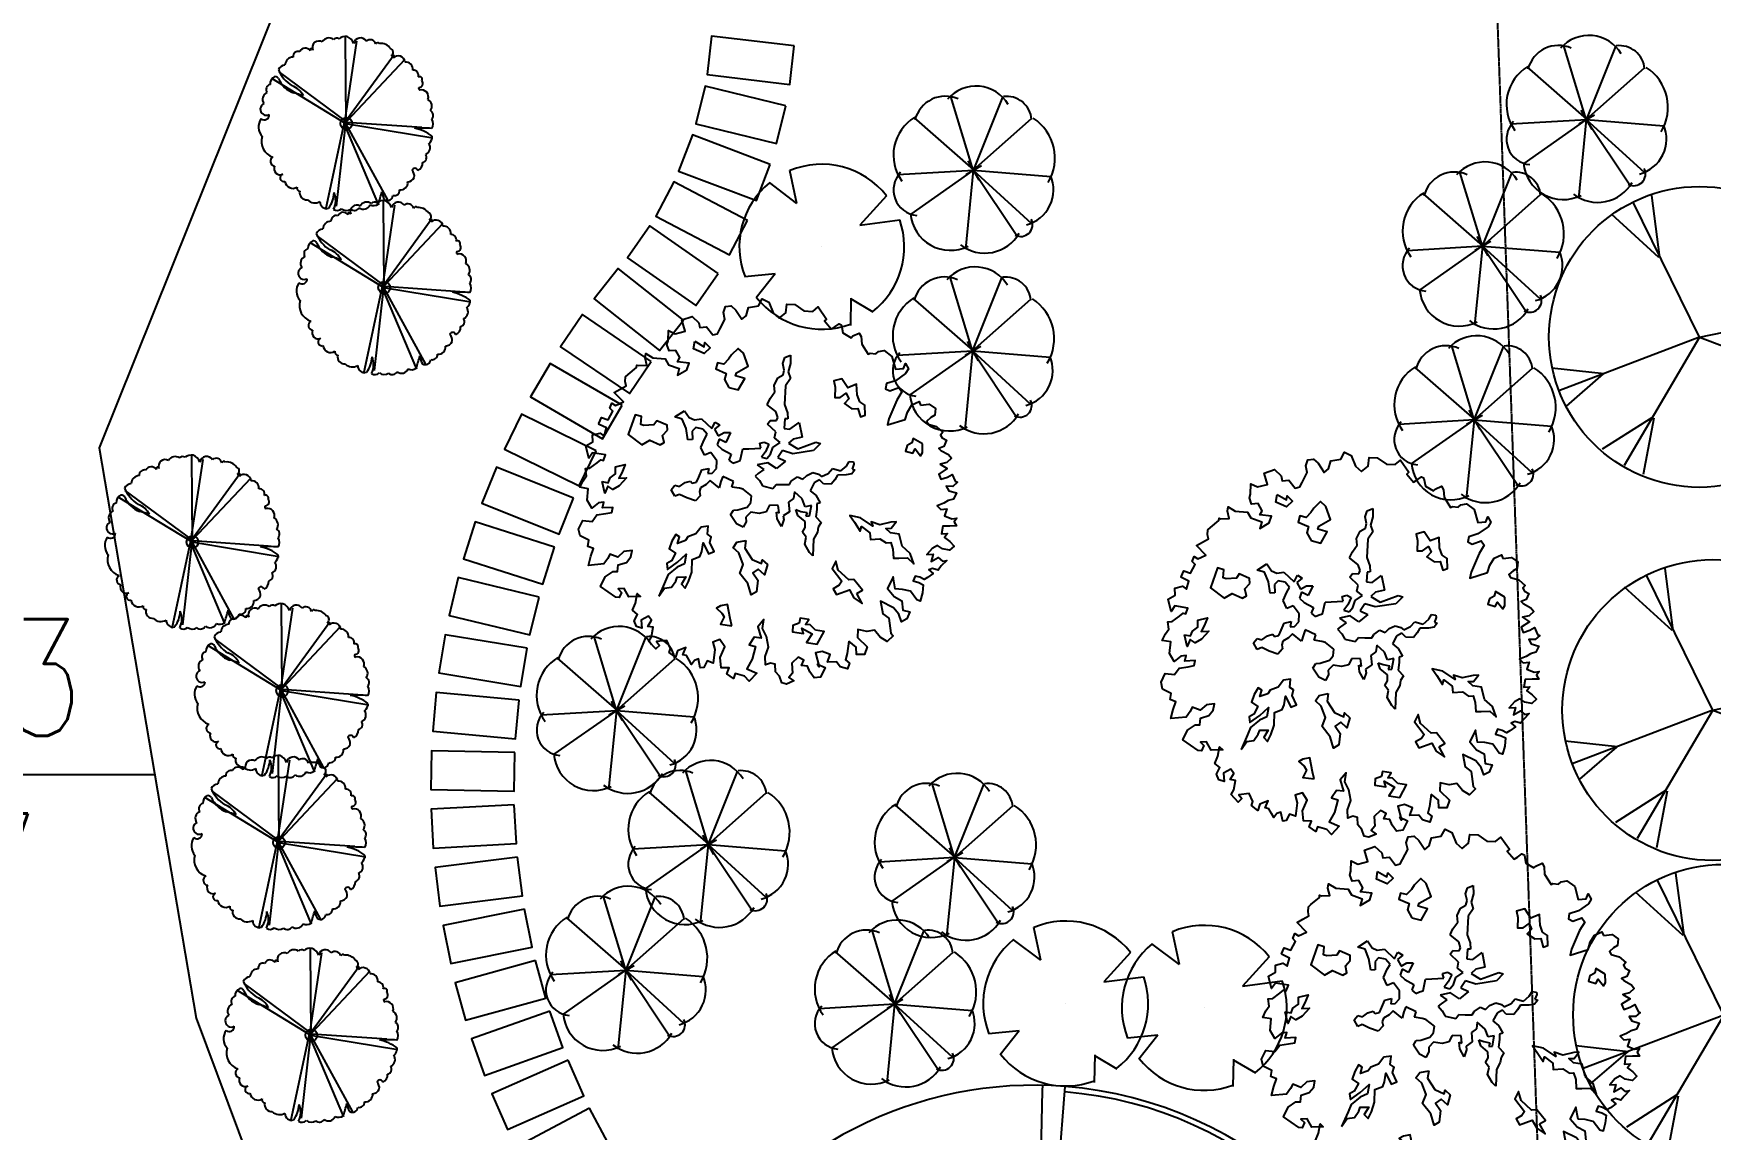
# Model space of a CAD drawing. Header units: millimetres. Extents: x 468001845 to 468595845, y 3387484553 to 3388325553.
# Drawn here: x 468422154 to 468452381, y 3387914736 to 3387934492 of the extents above; entities that cross this region are included whole.
import ezdxf
from ezdxf.enums import TextEntityAlignment as Align

# ---------------------------------------------------------------- set-up
doc = ezdxf.new("R2010")
doc.units = ezdxf.units.MM
doc.linetypes.add('ACAD_ISO04W100', pattern=[30.5, 24, -3, 0.5, -3])
for name, color, linetype in [('F-树13', 114, 'Continuous'), ('F-水体', 150, 'Continuous'), ('LUHUA', 3, 'Continuous'), ('PUB_DIM', 3, 'Continuous'), ('TREE', 114, 'Continuous'), ('园路', 33, 'Continuous'), ('树', 104, 'Continuous'), ('红线', 1, 'Continuous'), ('绿化', 3, 'Continuous'), ('花灌木', 223, 'Continuous')]:
    doc.layers.add(name, color=color, linetype=linetype)
doc.styles.add('_DIMFONT', font='TXT.shx')

# ---------------------------------------------------------------- blocks, each defined once
blk = doc.blocks.new('A$C73886351')
at = {"layer": 'F-树13'}
for p, q in [((3508, 7441), (2585, 8591)), ((4508, 4511), (3052, 8793)), ((3510, 7412), (3741, 8982)), ((2161, 6001), (1249, 7555)), ((4508, 4511), (737, 6917)), ((6945, 5646), (8296, 7028)), ((2126, 5970), (441, 6351)), ((4508, 4511), (8634, 6359)), ((6947, 5617), (8818, 5795)), ((4508, 4511), (2779, 398)), ((4508, 4511), (5271, 97)), ((3672, 2586), (1118, 1558)), ((2090, 1937), (1470, 1235)), ((3294, 1583), (3196, 223)), ((4986, 1662), (5852, 250))]:
    blk.add_line(p, q, dxfattribs=at)
blk.add_circle((4516, 4516), 4519, dxfattribs=at)
blk = doc.blocks.new('FY1')
at = {"layer": '园路'}
blk.add_lwpolyline([(-350, 750), (-350, -750), (350, -750), (350, 750)], close=True, dxfattribs=at)
blk = doc.blocks.new('A$C7ECF7732')
at = {"layer": '树'}
for p, q in [((1209, 3948), (1219, 4036)), ((1269, 3880), (1209, 3948)), ((1219, 4036), (1327, 3978)), ((1365, 3850), (1269, 3880)), ((1327, 3978), (1415, 3890)), ((1415, 3890), (1513, 3870)), ((2974, 4016), (3012, 4066)), ((3012, 3948), (2974, 4016)), ((3012, 4066), (3042, 4056)), ((3032, 3842), (3012, 3948)), ((3042, 4056), (3090, 3998)), ((3120, 3880), (3062, 3772)), ((3090, 3998), (3120, 4026)), ((3120, 4026), (3150, 3958)), ((3150, 3958), (3120, 3880)), ((1415, 3802), (1365, 3850)), ((1415, 3714), (1415, 3802)), ((1483, 3616), (1415, 3714)), ((1513, 3870), (1571, 3754)), ((1571, 3754), (1795, 3608)), ((2126, 3666), (2331, 3598)), ((2145, 3500), (2126, 3666)), ((2448, 3460), (2496, 3734)), ((2584, 3646), (2476, 3364)), ((2496, 3734), (2544, 3782)), ((2544, 3782), (2584, 3646)), ((2944, 3754), (3032, 3842)), ((2974, 3666), (2944, 3754)), ((2964, 3558), (2974, 3666)), ((3062, 3772), (3100, 3704)), ((3100, 3704), (3130, 3626)), ((1571, 3578), (1483, 3616)), ((1619, 3470), (1571, 3578)), ((1677, 3392), (1619, 3470)), ((1825, 3452), (1677, 3392)), ((1795, 3608), (1921, 3588)), ((1911, 3432), (1825, 3452)), ((1893, 3314), (1941, 3392)), ((1941, 3392), (1911, 3432)), ((1921, 3588), (1999, 3548)), ((1999, 3548), (1980, 3510)), ((1980, 3510), (2097, 3432)), ((2097, 3432), (2145, 3500)), ((2331, 3598), (2292, 3470)), ((2292, 3470), (2311, 3382)), ((2311, 3382), (2448, 3460)), ((2846, 3382), (2856, 3480)), ((2856, 3480), (2916, 3538)), ((2916, 3538), (2964, 3558)), ((3072, 3530), (2994, 3510)), ((2994, 3510), (2994, 3422)), ((2994, 3422), (3062, 3314)), ((3130, 3626), (3072, 3530)), ((1921, 3256), (1893, 3314)), ((2077, 3304), (1921, 3256)), ((2145, 3246), (2077, 3304)), ((2243, 3286), (2145, 3246)), ((2253, 3158), (2243, 3286)), ((2321, 3080), (2253, 3158)), ((2476, 3364), (2360, 3256)), ((2360, 3256), (2418, 3148)), ((2418, 3148), (2516, 3218)), ((2516, 3218), (2544, 3052)), ((2798, 3256), (2866, 3304)), ((2808, 3148), (2798, 3256)), ((2866, 3304), (2846, 3382)), ((3110, 3158), (2964, 3110)), ((3062, 3314), (3160, 3354)), ((3228, 3140), (3110, 3158)), ((3160, 3354), (3286, 3354)), ((3256, 3226), (3228, 3140)), ((3374, 3130), (3256, 3226)), ((3286, 3354), (3276, 3304)), ((3276, 3304), (3344, 3266)), ((3344, 3266), (3432, 3198)), ((3432, 3198), (3540, 3226)), ((3540, 3226), (3578, 3158)), ((3578, 3158), (3636, 3110)), ((2097, 2846), (2175, 3002)), ((2107, 3022), (2126, 3090)), ((2175, 3002), (2107, 3022)), ((2126, 3090), (2185, 3130)), ((2185, 3130), (2253, 3032)), ((2253, 3032), (2292, 2944)), ((2292, 2944), (2350, 3002)), ((2350, 3002), (2321, 3080)), ((2408, 2984), (2360, 2836)), ((2544, 3052), (2408, 2984)), ((2740, 2934), (2788, 3012)), ((2768, 2866), (2740, 2934)), ((2788, 3012), (2838, 3100)), ((2838, 3100), (2808, 3148)), ((2964, 3110), (3042, 3052)), ((3042, 3052), (3052, 2964)), ((3052, 2964), (3178, 2906)), ((3198, 3002), (3256, 3052)), ((3286, 2984), (3198, 3002)), ((3256, 3052), (3316, 3120)), ((3412, 3032), (3286, 2984)), ((3316, 3120), (3354, 3080)), ((3354, 3080), (3374, 3130)), ((3490, 2992), (3412, 3032)), ((3530, 2924), (3490, 2992)), ((3618, 2934), (3530, 2924)), ((3696, 2866), (3618, 2934)), ((3636, 3110), (3696, 3012)), ((3696, 3012), (3900, 2886)), ((1717, 2652), (1765, 2730)), ((1765, 2730), (1853, 2602)), ((2058, 2768), (2097, 2846)), ((2185, 2652), (2058, 2768)), ((2360, 2836), (2467, 2886)), ((2467, 2886), (2476, 2788)), ((2476, 2788), (2486, 2730)), ((2486, 2730), (2574, 2750)), ((2574, 2750), (2662, 2750)), ((2662, 2750), (2768, 2866)), ((3022, 2808), (2954, 2700)), ((2954, 2700), (3012, 2612)), ((3120, 2768), (3022, 2808)), ((3090, 2740), (3120, 2768)), ((3178, 2700), (3090, 2740)), ((3178, 2906), (3188, 2798)), ((3306, 2700), (3178, 2700)), ((3188, 2798), (3238, 2778)), ((3238, 2778), (3306, 2700)), ((3832, 2866), (3696, 2866)), ((3900, 2886), (3832, 2866)), ((1347, 2368), (1385, 2466)), ((1385, 2466), (1581, 2524)), ((1521, 2612), (1591, 2652)), ((1581, 2524), (1521, 2612)), ((1619, 2428), (1521, 2408)), ((1591, 2652), (1609, 2554)), ((1609, 2554), (1717, 2554)), ((1659, 2358), (1619, 2428)), ((1717, 2554), (1717, 2652)), ((1853, 2602), (1765, 2544)), ((1765, 2544), (1825, 2476)), ((1825, 2476), (1911, 2506)), ((1911, 2506), (2039, 2584)), ((2039, 2584), (2097, 2514)), ((2097, 2514), (2165, 2544)), ((2165, 2544), (2175, 2602)), ((2175, 2602), (2185, 2652)), ((2526, 2446), (2457, 2358)), ((2564, 2486), (2526, 2446)), ((2710, 2544), (2564, 2486)), ((2788, 2486), (2710, 2544)), ((2818, 2408), (2788, 2486)), ((2984, 2514), (2906, 2418)), ((3012, 2612), (2984, 2514)), ((1161, 2310), (1279, 2320)), ((1171, 2144), (1161, 2310)), ((1249, 2222), (1171, 2144)), ((1395, 2202), (1249, 2222)), ((1279, 2320), (1347, 2368)), ((1551, 2144), (1395, 2202)), ((1521, 2408), (1453, 2330)), ((1453, 2330), (1473, 2262)), ((1473, 2262), (1581, 2202)), ((1581, 2202), (1551, 2144)), ((1737, 2252), (1659, 2358)), ((1863, 2242), (1737, 2252)), ((1873, 2340), (1863, 2242)), ((2019, 2358), (1873, 2340)), ((2117, 2300), (2019, 2358)), ((2029, 2106), (2058, 2202)), ((2058, 2202), (2117, 2154)), ((2145, 2212), (2117, 2300)), ((2117, 2154), (2145, 2212)), ((2379, 2194), (2223, 2134)), ((2399, 2418), (2262, 2320)), ((2262, 2320), (2311, 2262)), ((2311, 2262), (2379, 2194)), ((2457, 2358), (2399, 2418)), ((2760, 2212), (2788, 2272)), ((2798, 2144), (2760, 2212)), ((2788, 2272), (2818, 2408)), ((2906, 2418), (2934, 2320)), ((2934, 2320), (2994, 2290)), ((3042, 2212), (2954, 2154)), ((2994, 2290), (3042, 2212)), ((2097, 2018), (2029, 2106)), ((2145, 1950), (2097, 2018)), ((2126, 1890), (2145, 1950)), ((2223, 2134), (2243, 2056)), ((2243, 2056), (2243, 1960)), ((2243, 1960), (2282, 1920)), ((2954, 2154), (2798, 2144)), ((2029, 1656), (2077, 1706)), ((2067, 1804), (2087, 1882)), ((2077, 1706), (2067, 1804)), ((2087, 1882), (2126, 1890)), ((2272, 1716), (2175, 1648)), ((2370, 1804), (2272, 1716)), ((2282, 1920), (2340, 1900)), ((2340, 1900), (2370, 1804)), ((2058, 1578), (2029, 1656)), ((2165, 1578), (2058, 1578)), ((2175, 1648), (2165, 1578))]:
    blk.add_line(p, q, dxfattribs=at)
for points in [[(5226, 2728), (5370, 2621), (5440, 2553), (5508, 2581), (5567, 2514), (5488, 2437), (5401, 2426), (5341, 2310), (5262, 2398), (5166, 2319), (5138, 2223), (5341, 2172), (5293, 2172), (5389, 2242), (5477, 2115), (5440, 2028), (5333, 2017), (5245, 2028), (5195, 1957), (5147, 2028), (5068, 1977), (5099, 1853), (5226, 1793), (5254, 1714), (5333, 1754), (5322, 1638), (5274, 1587), (5175, 1607), (5087, 1587), (4991, 1638), (4943, 1587), (4932, 1511), (4825, 1567), (4729, 1675), (4582, 1726), (4455, 1734), (4348, 1813), (4396, 1686), (4562, 1647), (4503, 1567), (4562, 1452), (4630, 1519), (4765, 1384), (4844, 1248), (4972, 1344), (5020, 1189), (4924, 1169), (4825, 1070), (4873, 1014), (4765, 963), (4709, 1034), (4650, 935), (4514, 994), (4415, 1130), (4288, 1121), (4269, 1014), (4376, 983), (4534, 867), (4463, 808), (4523, 720), (4503, 672), (4376, 712), (4367, 652), (4396, 585), (4328, 585), (4249, 585), (4212, 545), (4144, 633), (4125, 506), (4192, 438), (4085, 390), (4046, 438), (3919, 449), (3859, 311), (3930, 322), (3947, 251), (3803, 215), (3763, 282), (3656, 370), (3608, 311), (3557, 398), (3481, 390), (3481, 271), (3588, 223), (3529, 164), (3441, 175), (3382, 263), (3295, 234), (3227, 322), (3120, 410), (3179, 429), (3100, 282), (2964, 282), (2925, 203), (2993, 223), (3041, 155), (3012, 116), (2769, 0), (2682, 127), (2671, 263), (2702, 322), (2623, 378), (2651, 497), (2614, 593), (2544, 652), (2496, 545), (2524, 429), (2428, 350), (2467, 291), (2507, 203), (2417, 0), (2321, 96), (2242, 184), (2174, 127), (2106, 184), (1990, 107), (1891, 136), (1812, 251), (1891, 359), (1844, 466), (1891, 585), (1920, 672), (1863, 720), (1796, 585), (1736, 644), (1705, 573), (1725, 449), (1589, 449), (1454, 545), (1375, 449), (1316, 537), (1279, 613), (1180, 652), (1208, 712), (1191, 839), (1180, 907), (1208, 935), (1152, 1003), (1033, 856), (1073, 768), (898, 819), (898, 935), (810, 983), (838, 1090), (906, 1121), (819, 1209), (723, 1141), (711, 1141), (655, 1217), (731, 1285), (655, 1404), (596, 1392), (548, 1452), (604, 1480), (615, 1607), (429, 1559), (429, 1655), (429, 1754), (373, 1774), (313, 1813), (302, 1861), (274, 2017), (246, 2036), (265, 2056), (322, 2163), (215, 2192), (167, 2231), (274, 2290), (373, 2437), (469, 2437), (596, 2545), (663, 2474), (663, 2632), (596, 2708), (497, 2573), (460, 2632), (342, 2632), (302, 2545), (206, 2562), (167, 2601), (40, 2680), (127, 2740), (167, 2884), (0, 2923), (31, 3078), (158, 3118), (226, 3098), (265, 3186), (409, 3206), (429, 3273), (390, 3333), (302, 3468), (206, 3499), (147, 3567), (178, 3646), (265, 3674), (421, 3683), (409, 3762), (322, 3850), (373, 3985), (313, 4084), (401, 4143), (567, 4123), (675, 4160), (655, 4279), (556, 4355), (615, 4454), (762, 4522), (830, 4629), (810, 4728), (1025, 4748), (1033, 4708), (1180, 4736), (1180, 4796), (1172, 4872), (1200, 4892), (1208, 4892), (1316, 4855), (1434, 4923), (1423, 4959), (1434, 5058), (1493, 5058), (1589, 5010), (1764, 5019), (1764, 5050), (1812, 5118), (1804, 5166), (1832, 5245), (1959, 5301), (2146, 5253), (2194, 5360), (2146, 5420), (2233, 5420), (2273, 5352), (2292, 5174), (2261, 5039), (2321, 4991), (2380, 5030), (2400, 5166), (2476, 5174), (2544, 5050), (2721, 4815), (2789, 4756), (2846, 5019), (2769, 5098), (2710, 5205), (2721, 5321), (2778, 5312)], [(2778, 5312), (2826, 5428), (2925, 5476), (3004, 5420), (3004, 5352), (3024, 5273), (3072, 5273), (3159, 5360), (3275, 5400), (3295, 5352), (3343, 5352), (3402, 5389), (3461, 5312), (3450, 5233), (3489, 5245), (3597, 5312), (3664, 5321), (3684, 5233), (3656, 5137), (3763, 5194), (3772, 5050), (3851, 5039), (3871, 5137), (3871, 5214), (3978, 5205), (4006, 5225), (4026, 5137), (3978, 5058), (4054, 5058), (4133, 5137), (4192, 5058), (4173, 4979), (4173, 4903), (4161, 4804), (4232, 4824), (4269, 4903), (4339, 4824), (4427, 4892), (4455, 4959), (4483, 4903), (4551, 4903), (4503, 4815), (4455, 4728), (4542, 4657), (4582, 4736), (4610, 4669), (4698, 4708), (4785, 4728), (4805, 4640), (4737, 4561), (4658, 4522), (4658, 4434), (4698, 4327), (4737, 4406), (4816, 4327), (4816, 4445), (4892, 4474), (4912, 4533), (4943, 4426), (4972, 4355), (4912, 4299), (4904, 4239), (4980, 4267), (4991, 4171), (4991, 4112), (4932, 4073), (4884, 4025), (4932, 3965), (4991, 4025), (5051, 4064), (5147, 3996), (5234, 3909), (5195, 3878), (5039, 3858), (4960, 3770), (4904, 3683), (4737, 3742), (4844, 3587), (4991, 3615), (5099, 3683), (5226, 3626), (5293, 3703), (5361, 3615), (5361, 3528), (5245, 3547), (5127, 3528), (4952, 3412), (5127, 3352), (5226, 3392), (5429, 3313), (5477, 3324), (5508, 3206), (5401, 3149), (5274, 3129), (5234, 3022), (5147, 2923), (5245, 2864), (5429, 2915), (5508, 2827), (5449, 2728), (5353, 2776), (5226, 2728)]]:
    blk.add_lwpolyline(points, dxfattribs=at)
for points in [[(3276, 5060), (3140, 4982), (3188, 4934), (3188, 4856), (3246, 4796), (3324, 4874), (3286, 4934), (3412, 4952), (3384, 5002)], [(2301, 4572), (2194, 4592), (2058, 4660), (2039, 4524), (1883, 4514), (1853, 4396), (1941, 4368), (2067, 4290), (2107, 4358), (2097, 4466), (2185, 4456), (2214, 4368), (2331, 4426), (2370, 4504), (2496, 4474), (2506, 4544), (2379, 4612)], [(4416, 4076), (4242, 4124), (4164, 4026), (4076, 3998), (4114, 4066), (4066, 4172), (4036, 4104), (3988, 3948), (3890, 3860), (3958, 3850), (3764, 3754), (3656, 3636), (3774, 3646), (3930, 3656), (3880, 3704), (4018, 3764), (4104, 3724), (4164, 3850), (4260, 3900), (4290, 3958), (4387, 3938), (4504, 3880), (4543, 3948), (4601, 4056), (4719, 4094), (4563, 4124)], [(1186, 3034), (1284, 3134), (1186, 3296), (1088, 3198), (1057, 3232), (1057, 3428), (859, 3459), (761, 3428), (795, 3296), (828, 3232), (859, 3134), (795, 3067), (859, 3003), (990, 3100), (1057, 3034)], [(4687, 3165), (4687, 3263), (4491, 3232), (4457, 3165), (4262, 3100), (4130, 3134), (4197, 3034), (4424, 3067), (4457, 3003), (4457, 2905), (4555, 2905), (4589, 3100), (4720, 3100), (4851, 3165)], [(361, 2934), (497, 3012), (449, 3052), (557, 3080), (585, 2964), (449, 2866)], [(4855, 2388), (4747, 2358), (4709, 2300), (4669, 2378), (4592, 2280), (4650, 2232), (4631, 2134), (4709, 2086), (4807, 2212), (4729, 2232), (4875, 2320), (4943, 2184), (5041, 2310), (4933, 2486)], [(3228, 2154), (3316, 2086), (3510, 2096), (3628, 2184), (3588, 2222), (3686, 2252), (3792, 2144), (3676, 2106), (3686, 2008), (3812, 2018), (3948, 1920), (3948, 1832), (3784, 1872), (3598, 1842), (3510, 1950), (3334, 1978), (3228, 1940), (3188, 2028)], [(1284, 1955), (1220, 1988), (1088, 1890), (1122, 1825), (1057, 1694), (1024, 1661), (926, 1727), (859, 1661), (1057, 1432), (1284, 1530), (1284, 1661), (1416, 1759), (1416, 1825), (1318, 1857)], [(3306, 662), (3246, 790), (3286, 886), (3238, 984), (3198, 1032), (3256, 1140), (3316, 1032), (3394, 1052), (3334, 1140), (3238, 1248), (3082, 1344), (3100, 1462), (3052, 1520), (2954, 1598), (3130, 1588), (3140, 1676), (2994, 1686), (2934, 1744), (2876, 1716), (2778, 1784), (2740, 1686), (2788, 1570), (2768, 1452), (2798, 1394), (2778, 1276), (2710, 1344), (2652, 1316), (2710, 1218), (2788, 1130), (2886, 1180), (2954, 1072), (2954, 994), (3032, 964), (3012, 1140), (2974, 1306), (3082, 1218), (3072, 1102), (3100, 936), (3168, 848)], [(4197, 1367), (4097, 1400), (3901, 1465), (3870, 1367), (3870, 1300), (3968, 1334), (4032, 1334), (4097, 1236)], [(1463, 770), (1521, 838), (1473, 896), (1463, 994), (1375, 1042), (1415, 1180), (1493, 1082), (1541, 1004), (1591, 1102), (1639, 954), (1639, 848), (1561, 808), (1629, 720)]]:
    blk.add_lwpolyline(points, close=True, dxfattribs=at)
blk = doc.blocks.new('香樟')
at = {"layer": '绿化'}
blk.add_blockref('A$C7ECF7732', (-2357, -2966), dxfattribs=at)
blk = doc.blocks.new('A$C7A7F17D7')
at = {"layer": '树'}
for p, q in [((1064, 2275), (959, 2872)), ((1064, 2275), (580, 2669)), ((2684, 2357), (2182, 1846)), ((2182, 1846), (2905, 1914)), ((1483, 1480), (1483, 1480)), ((1483, 1480), (1483, 1480)), ((629, 1019), (80, 984)), ((629, 1019), (268, 599)), ((1974, 535), (1948, 42)), ((1970, 527), (2362, 274))]:
    blk.add_line(p, q, dxfattribs=at)
for start, end in [(36.13, 110.6248), (127.1476, 199.4587), (306.0239, 16.955), (215.8357, 288.3017)]:
    blk.add_arc((1483, 1480), 1487, start, end, dxfattribs=at)
blk = doc.blocks.new('02PTRX08')
at = {"color": 0, "linetype": 'ByBlock'}
for p, q in [((-0.068, 0), (0.071, 0)), ((0, -0.054), (0, 0.06))]:
    blk.add_line(p, q, dxfattribs=at)
for centre, radius, start, end in [((-0.162, 0.331), 0.158, 65.3025, 157.5634), ((0.04, 0.226), 0.295, 28.7671, 117.9187), ((-0.244, 0.158), 0.236, 91.3656, 199.1524), ((0.243, 0.179), 0.226, 345.1795, 83.8154), ((-0.319, -0.02), 0.196, 126.0245, 226.27), ((0.443, 0.09), 0.0738, 301.8636, 87.2126), ((0.27, -0.071), 0.249, 292.6104, 30.5076), ((-0.192, -0.146), 0.278, 181.8243, 276.2171), ((0.148, -0.25), 0.249, 244.9776, 356.9744), ((-0.061, -0.356), 0.16, 196.7004, 325.2047)]:
    blk.add_arc(centre, radius, start, end, dxfattribs=at)
blk = doc.blocks.new('A$C62FD21C1')
at = {"layer": '绿化'}
blk.add_line((1458, 1507), (1444, 1498), dxfattribs=at)
at = {"layer": '花灌木'}
for p, q in [((1452, 1502), (1097, 2846)), ((1454, 1498), (2029, 2799)), ((412, 2489), (1458, 1507)), ((1452, 1502), (2535, 2395)), ((1454, 1498), (92, 1467)), ((1444, 1498), (296, 752)), ((1452, 1502), (1260, 84)), ((1452, 1502), (2208, 277)), ((1452, 1502), (2845, 1339)), ((1452, 1502), (2458, 514))]:
    blk.add_line(p, q, dxfattribs=at)
at = {"layer": '绿化', "xscale": 2880, "yscale": 2880, "zscale": 2880, "rotation": 297.5864838025413}
blk.add_blockref('02PTRX08', (1452, 1502), dxfattribs=at)
blk = doc.blocks.new('_DIMZB1')
blk.add_line((0, 0), (3000, 0))
at = {"style": '_DIMFONT', "width": 0.8}
for tag, p in [('X=', (1500, 250)), ('Y=', (1500, -250))]:
    blk.add_attdef(tag, text='', height=300, dxfattribs=at).set_placement(p, align=Align.MIDDLE)

msp = doc.modelspace()

# ---------------------------------------------------------------- linework, layer by layer
at = {"color": 2}
msp.add_line((468440341.5, 3387915431.9), (468440344.8, 3387915531.9), dxfattribs=at)
at = {"layer": 'F-水体'}
msp.add_lwpolyline([(468429353.1, 3387941994.1), (468428914.5, 3387941376.1), (468426584.6, 3387935111.6), (468423339.5, 3387927025.5), (468425086.9, 3387916740.4), (468428902.9, 3387906529), (468430367, 3387900198.8), (468429751.3, 3387892707), (468429735.3, 3387892203.5)], dxfattribs=at)
at = {"layer": 'LUHUA', "color": 2}
for p, q in [((468440284, 3387912832.6), (468440341.5, 3387915431.9)), ((468440550.8, 3387913019.2), (468440748.6, 3387915511.4))]:
    msp.add_line(p, q, dxfattribs=at)
at = {"layer": 'LUHUA', "color": 4}
msp.add_arc((468440186.6, 3387908431.1), 7102.5, 85.46135, 211.8424, dxfattribs=at)
at = {"layer": 'LUHUA', "color": 2}
msp.add_arc((468440186.6, 3387908431.1), 7102.5, 211.8424, 85.46135, dxfattribs=at)
at = {"layer": 'LUHUA', "color": 11}
msp.add_arc((468440186.6, 3387908431.1), 7002.5, 211.8424, 85.46135, dxfattribs=at)
at = {"layer": 'TREE'}
for centre in [(468427792.4, 3387932870.1), (468428476, 3387929911.7), (468425019.2, 3387925324.5), (468426635.7, 3387922646.5), (468426581.2, 3387919909), (468427161.3, 3387916434.3)]:
    msp.add_circle(centre, 107, dxfattribs=at)
for centre, radius, start, end in [((468427299.2, 3387934238.2), 119, 59.80039, 201.74446), ((468427480.4, 3387934273.7), 138.7, 55.0829, 150.90338), ((468427616.7, 3387934330.7), 80.4, 56.89402, 135.13108), ((468427776.1, 3387934257.4), 182, 80.22768, 129.38995), ((468427729.6, 3387934244.2), 207.6, 19.50531, 68.11301), ((468428046.5, 3387934289.5), 123.6, 31.50808, 168.84158), ((468428220.8, 3387934279.1), 101.9, 11.55309, 132.6156), ((468428359.4, 3387934285.8), 41.1, 42.21829, 160.44419), ((468428411.9, 3387934103.1), 211.4, 33.41811, 95.97501), ((468426838.4, 3387933916.3), 151.7, 92.32191, 177.31098), ((468426926.4, 3387934075.6), 94.4, 73.61953, 184.68474), ((468427050.6, 3387934120.4), 107.8, 33.7825, 154.88228), ((468427162.4, 3387934194.4), 26.3, 359.44393, 212.43381), ((468428566, 3387934152), 71.2, 299.40379, 71.71115), ((468428615.3, 3387934068.6), 25.8, 327.94622, 123.93153), ((468428724.1, 3387933962.5), 126.9, 8.31668, 133.22817), ((468426556.2, 3387933585), 139.3, 111.3625, 185.02277), ((468426513.8, 3387933649.9), 65.4, 26.1337, 97.32339), ((468426694.7, 3387933783.1), 140.5, 93.16568, 155.33388), ((468427171.7, 3387934102.8), 658.7, 203.35097, 237.06459), ((468428862.8, 3387933848.2), 128.5, 351.95081, 97.68207), ((468428997.8, 3387933736.1), 94.4, 343.61953, 94.68474), ((468429111.1, 3387933664), 50.9, 332.8561, 116.56857), ((468426410.1, 3387933308.1), 128.5, 111.95082, 217.68207), ((468426439.7, 3387933481.1), 94.4, 103.61953, 214.68476), ((468426999.4, 3387933857.3), 462.7, 202.69883, 250.10644), ((468426696.2, 3387933212.8), 357, 25.6652, 70.81073), ((468426598.6, 3387932328.1), 1120.8, 68.02381, 77.46206), ((468429125.6, 3387933502.7), 30.3, 139.62418, 252.25357), ((468429103.3, 3387933593.4), 71.2, 269.4038, 41.71115), ((468429145.4, 3387933350.3), 126.9, 338.31668, 103.22816), ((468426351.6, 3387933128.2), 110.2, 113.08615, 298.13781), ((468429195.9, 3387933182.1), 138.7, 325.0829, 60.90338), ((468429259.5, 3387933015.8), 100.4, 318.31768, 59.98661), ((468429309.7, 3387933102.7), 0.00000000705, 53.63267, 235.93357), ((468429309.7, 3387933102.7), 0, 211.32646, 75.93887), ((468426470.4, 3387932810.3), 260.7, 145.45739, 221.49982), ((468426313.3, 3387933027.6), 90.3, 230.26678, 2.13129), ((468429149.5, 3387930465), 2324.1, 85.56525, 93.17049), ((468428852.9, 3387931990.3), 812.8, 53.23206, 78.06994), ((468429198.8, 3387932863.4), 160.4, 327.68235, 32.25621), ((468426559.6, 3387932549.8), 297.7, 162.86633, 252.15751), ((468429174.7, 3387932432.1), 128.5, 291.95082, 37.68207), ((468429173.4, 3387932634.8), 166.1, 311.24385, 2.27945), ((468426514.4, 3387932189.3), 89.8, 120.83049, 261.01888), ((468429145.1, 3387932259.2), 94.4, 283.61953, 34.68476), ((468429222.7, 3387932312.9), 0.0000000167, 37.27906, 216.37951), ((468426599.7, 3387932055.4), 109.2, 155.49852, 295.13895), ((468426668.2, 3387931891.3), 68.9, 108.76632, 285.74959), ((468428890.1, 3387931957.2), 140.5, 273.16568, 335.33388), ((468429028.3, 3387932011), 53, 15.87849, 164.29916), ((468428862.3, 3387931918.7), 156.8, 352.60016, 42.86726), ((468428977.2, 3387932025.3), 0, 75.93887, 189.79561), ((468429028.5, 3387932155.3), 139.3, 291.3625, 5.02277), ((468429167.3, 3387932167.4), 0, 75.93887, 114.10663), ((468426827.2, 3387931842.3), 141.3, 187.05471, 302.93377), ((468426955.2, 3387931706.8), 53.9, 161.79269, 269.77787), ((468427077.2, 3387931620.9), 126.3, 165.28364, 275.68903), ((468427076.8, 3387931641.6), 495.4, 323.264, 357.94597), ((468427245, 3387931482.3), 356.1, 333.4504, 23.4249), ((468424625, 3387932650.3), 3941, 341.74865, 345.16336), ((468428722, 3387931657.9), 287.8, 183.34344, 214.4119), ((468428534.3, 3387931579.3), 97.6, 239.39748, 356.98778), ((468428658.4, 3387931664.7), 94.4, 253.61953, 4.68474), ((468428770.5, 3387931799.7), 128.5, 261.95082, 7.68207), ((468428752.5, 3387931672.4), 0.0000000284, 5.44132, 185.07883), ((468427222.2, 3387931624.5), 185.1, 224.29225, 300.78766), ((468427435.6, 3387931458), 118.9, 176.38914, 288.70159), ((468427627.9, 3387931412.1), 109.8, 234.16723, 314.15941), ((468427734.2, 3387931161.9), 107.8, 33.7825, 154.88228), ((468427791.3, 3387931442.2), 139.3, 231.36248, 305.02277), ((468427982.8, 3387931279.8), 119, 59.80039, 201.74446), ((468427938.1, 3387931403), 100.4, 228.31768, 329.98659), ((468428104.2, 3387931454), 128.5, 231.95084, 337.68205), ((468428163.9, 3387931315.2), 138.7, 55.0829, 150.90338), ((468428286.5, 3387931530.6), 140.5, 243.16567, 305.33387), ((468428300.3, 3387931372.3), 80.4, 56.89402, 135.13108), ((468428459.7, 3387931298.9), 182, 80.22768, 129.38995), ((468428413.2, 3387931285.7), 207.6, 19.50531, 68.11301), ((468428730.1, 3387931331.1), 123.6, 31.50808, 168.84158), ((468428904.4, 3387931320.7), 101.9, 11.55309, 132.6156), ((468429043, 3387931327.3), 41.1, 42.21829, 160.44419), ((468429095.4, 3387931144.6), 211.4, 33.41811, 95.97501), ((468427522, 3387930957.8), 151.7, 92.32191, 177.31098), ((468427610, 3387931117.1), 94.4, 73.61953, 184.68474), ((468427846, 3387931235.9), 26.3, 359.44393, 212.43381), ((468429249.6, 3387931193.5), 71.2, 299.40379, 71.71115), ((468429298.9, 3387931110.2), 25.8, 327.94622, 123.93153), ((468429407.7, 3387931004), 126.9, 8.31668, 133.22817), ((468429546.4, 3387930889.7), 128.5, 351.95081, 97.68207), ((468427239.8, 3387930626.5), 139.3, 111.3625, 185.02277), ((468427197.4, 3387930691.4), 65.4, 26.1337, 97.32339), ((468427378.3, 3387930824.6), 140.5, 93.16568, 155.33388), ((468427855.3, 3387931144.3), 658.7, 203.35097, 237.06459), ((468427683, 3387930898.8), 462.7, 202.69883, 250.10644), ((468429681.4, 3387930777.7), 94.4, 343.61953, 94.68474), ((468429794.7, 3387930705.5), 50.9, 332.8561, 116.56857), ((468429786.9, 3387930635), 71.2, 269.4038, 41.71115), ((468427093.7, 3387930349.7), 128.5, 111.95082, 217.68207), ((468427123.3, 3387930522.6), 94.4, 103.61953, 214.68476), ((468427379.8, 3387930254.3), 357, 25.6652, 70.81073), ((468427282.2, 3387929369.7), 1120.8, 68.02381, 77.46206), ((468429809.2, 3387930544.2), 30.3, 139.62418, 252.25357), ((468429829, 3387930391.8), 126.9, 338.31668, 103.22816), ((468427035.2, 3387930169.7), 110.2, 113.08615, 298.13781), ((468426996.9, 3387930069.1), 90.3, 230.26678, 2.13129), ((468429879.5, 3387930223.7), 138.7, 325.0829, 60.90338), ((468429943, 3387930057.3), 100.4, 318.31768, 59.98661), ((468429993.3, 3387930144.3), 0.00000000705, 53.63267, 235.93357), ((468429993.3, 3387930144.3), 0, 211.32646, 75.93887), ((468427153.9, 3387929851.8), 260.7, 145.45739, 221.49982), ((468429833, 3387927506.5), 2324.1, 85.56525, 93.17049), ((468429536.5, 3387929031.8), 812.8, 53.23206, 78.06994), ((468429882.3, 3387929905), 160.4, 327.68235, 32.25621), ((468427243.2, 3387929591.4), 297.7, 162.86633, 252.15751), ((468429858.2, 3387929473.6), 128.5, 291.95082, 37.68207), ((468429857, 3387929676.3), 166.1, 311.24385, 2.27945), ((468427197.9, 3387929230.9), 89.8, 120.83049, 261.01888), ((468429712.1, 3387929196.8), 139.3, 291.3625, 5.02277), ((468429828.7, 3387929300.7), 94.4, 283.61953, 34.68476), ((468429850.9, 3387929209), 0, 75.93887, 114.10663), ((468429906.3, 3387929354.4), 0.0000000167, 37.27906, 216.37951), ((468427283.3, 3387929096.9), 109.2, 155.49852, 295.13895), ((468427351.8, 3387928932.8), 68.9, 108.76632, 285.74959), ((468427510.8, 3387928883.8), 141.3, 187.05471, 302.93377), ((468429454, 3387928841.2), 128.5, 261.95082, 7.68207), ((468429573.6, 3387928998.7), 140.5, 273.16568, 335.33388), ((468429711.8, 3387929052.5), 53, 15.87849, 164.29916), ((468429545.9, 3387928960.2), 156.8, 352.60016, 42.86726), ((468429660.8, 3387929066.9), 0, 75.93887, 189.79561), ((468427638.8, 3387928748.4), 53.9, 161.79269, 269.77787), ((468427760.8, 3387928662.4), 126.3, 165.28364, 275.68903), ((468427760.4, 3387928683.1), 495.4, 323.264, 357.94597), ((468427928.6, 3387928523.8), 356.1, 333.4504, 23.4249), ((468425308.6, 3387929691.8), 3941, 341.74865, 345.16336), ((468429405.6, 3387928699.4), 287.8, 183.34344, 214.4119), ((468429217.8, 3387928620.8), 97.6, 239.39748, 356.98778), ((468429342, 3387928706.2), 94.4, 253.61953, 4.68474), ((468429436, 3387928713.9), 0.0000000284, 5.44132, 185.07883), ((468427905.8, 3387928666), 185.1, 224.29225, 300.78766), ((468428119.2, 3387928499.5), 118.9, 176.38914, 288.70159), ((468428311.5, 3387928453.6), 109.8, 234.16723, 314.15941), ((468428474.9, 3387928483.7), 139.3, 231.36248, 305.02277), ((468428621.6, 3387928444.6), 100.4, 228.31768, 329.98659), ((468428787.8, 3387928495.6), 128.5, 231.95084, 337.68205), ((468428970.1, 3387928572.2), 140.5, 243.16567, 305.33387), ((468424526.1, 3387926692.6), 119, 59.80039, 201.74446), ((468424707.2, 3387926728), 138.7, 55.0829, 150.90338), ((468424843.5, 3387926785.1), 80.4, 56.89402, 135.13108), ((468425002.9, 3387926711.8), 182, 80.22768, 129.38995), ((468424956.4, 3387926698.5), 207.6, 19.50531, 68.11301), ((468425273.3, 3387926743.9), 123.6, 31.50808, 168.84158), ((468425447.6, 3387926733.5), 101.9, 11.55309, 132.6156), ((468425586.2, 3387926740.1), 41.1, 42.21829, 160.44419), ((468425638.7, 3387926557.5), 211.4, 33.41811, 95.97501), ((468424065.3, 3387926370.7), 151.7, 92.32191, 177.31098), ((468424153.2, 3387926529.9), 94.4, 73.61953, 184.68474), ((468424277.4, 3387926574.7), 107.8, 33.7825, 154.88228), ((468424389.2, 3387926648.8), 26.3, 359.44393, 212.43381), ((468425792.8, 3387926606.3), 71.2, 299.40379, 71.71115), ((468425842.2, 3387926523), 25.8, 327.94622, 123.93153), ((468425950.9, 3387926416.8), 126.9, 8.31668, 133.22817), ((468423783.1, 3387926039.4), 139.3, 111.3625, 185.02277), ((468423740.6, 3387926104.3), 65.4, 26.1337, 97.32339), ((468423921.5, 3387926237.5), 140.5, 93.16568, 155.33388), ((468424398.5, 3387926557.2), 658.7, 203.35097, 237.06459), ((468424226.2, 3387926311.6), 462.7, 202.69883, 250.10644), ((468426089.7, 3387926302.6), 128.5, 351.95081, 97.68207), ((468426224.6, 3387926190.5), 94.4, 343.61953, 94.68474), ((468426338, 3387926118.4), 50.9, 332.8561, 116.56857), ((468423636.9, 3387925762.5), 128.5, 111.95082, 217.68207), ((468423666.5, 3387925935.4), 94.4, 103.61953, 214.68476), ((468423923, 3387925667.2), 357, 25.6652, 70.81073), ((468423825.5, 3387924782.5), 1120.8, 68.02381, 77.46206), ((468426352.4, 3387925957), 30.3, 139.62418, 252.25357), ((468426330.1, 3387926047.8), 71.2, 269.4038, 41.71115), ((468426372.3, 3387925804.6), 126.9, 338.31668, 103.22816), ((468423578.4, 3387925582.5), 110.2, 113.08615, 298.13781), ((468426422.7, 3387925636.5), 138.7, 325.0829, 60.90338), ((468426486.3, 3387925470.2), 100.4, 318.31768, 59.98661), ((468426536.5, 3387925557.1), 0.00000000705, 53.63267, 235.93357), ((468426536.5, 3387925557.1), 0, 211.32646, 75.93887), ((468423697.2, 3387925264.7), 260.7, 145.45739, 221.49982), ((468423540.1, 3387925482), 90.3, 230.26678, 2.13129), ((468426376.3, 3387922919.3), 2324.1, 85.56525, 93.17049), ((468426079.7, 3387924444.6), 812.8, 53.23206, 78.06994), ((468426425.6, 3387925317.8), 160.4, 327.68235, 32.25621), ((468423786.4, 3387925004.2), 297.7, 162.86633, 252.15751), ((468426401.5, 3387924886.5), 128.5, 291.95082, 37.68207), ((468426400.2, 3387925089.1), 166.1, 311.24385, 2.27945), ((468423741.2, 3387924643.7), 89.8, 120.83049, 261.01888), ((468426255.3, 3387924609.6), 139.3, 291.3625, 5.02277), ((468426371.9, 3387924713.6), 94.4, 283.61953, 34.68476), ((468426394.1, 3387924621.8), 0, 75.93887, 114.10663), ((468426449.5, 3387924767.3), 0.0000000167, 37.27906, 216.37951), ((468423826.5, 3387924509.7), 109.2, 155.49852, 295.13895), ((468423895.1, 3387924345.6), 68.9, 108.76632, 285.74959), ((468426116.9, 3387924411.5), 140.5, 273.16568, 335.33388), ((468426255.1, 3387924465.4), 53, 15.87849, 164.29916), ((468426089.1, 3387924373.1), 156.8, 352.60016, 42.86726), ((468426204, 3387924479.7), 0, 75.93887, 189.79561), ((468424054, 3387924296.6), 141.3, 187.05471, 302.93377), ((468424182.1, 3387924161.2), 53.9, 161.79269, 269.77787), ((468424304, 3387924075.2), 126.3, 165.28364, 275.68903), ((468424303.6, 3387924096), 495.4, 323.264, 357.94597), ((468424471.9, 3387923936.6), 356.1, 333.4504, 23.4249), ((468421851.8, 3387925104.6), 3941, 341.74865, 345.16336), ((468425948.8, 3387924112.2), 287.8, 183.34344, 214.4119), ((468425761.1, 3387924033.6), 97.6, 239.39748, 356.98778), ((468425885.2, 3387924119.1), 94.4, 253.61953, 4.68474), ((468425997.3, 3387924254), 128.5, 261.95082, 7.68207), ((468425979.3, 3387924126.8), 0.0000000284, 5.44132, 185.07883), ((468426142.6, 3387924014.7), 119, 59.80039, 201.74446), ((468426323.7, 3387924050.1), 138.7, 55.0829, 150.90338), ((468426460, 3387924107.1), 80.4, 56.89402, 135.13108), ((468426619.4, 3387924033.8), 182, 80.22768, 129.38995), ((468426572.9, 3387924020.6), 207.6, 19.50531, 68.11301), ((468426889.8, 3387924066), 123.6, 31.50808, 168.84158), ((468427064.1, 3387924055.5), 101.9, 11.55309, 132.6156), ((468427202.7, 3387924062.2), 41.1, 42.21829, 160.44419), ((468427255.2, 3387923879.5), 211.4, 33.41811, 95.97501), ((468424449, 3387924078.8), 185.1, 224.29225, 300.78766), ((468424662.5, 3387923912.3), 118.9, 176.38914, 288.70159), ((468424854.7, 3387923866.4), 109.8, 234.16723, 314.15941), ((468425018.2, 3387923896.5), 139.3, 231.36248, 305.02277), ((468425164.9, 3387923857.4), 100.4, 228.31768, 329.98659), ((468425331, 3387923908.4), 128.5, 231.95084, 337.68205), ((468425513.3, 3387923985), 140.5, 243.16567, 305.33387), ((468425681.8, 3387923692.7), 151.7, 92.32191, 177.31098), ((468425769.7, 3387923852), 94.4, 73.61953, 184.68474), ((468425893.9, 3387923896.8), 107.8, 33.7825, 154.88228), ((468426005.7, 3387923970.8), 26.3, 359.44393, 212.43381), ((468427409.3, 3387923928.4), 71.2, 299.40379, 71.71115), ((468427458.6, 3387923845), 25.8, 327.94622, 123.93153), ((468427567.4, 3387923738.9), 126.9, 8.31668, 133.22817), ((468427706.2, 3387923624.6), 128.5, 351.95081, 97.68207), ((468425399.6, 3387923361.4), 139.3, 111.3625, 185.02277), ((468425357.1, 3387923426.3), 65.4, 26.1337, 97.32339), ((468425538, 3387923559.5), 140.5, 93.16568, 155.33388), ((468426015, 3387923879.2), 658.7, 203.35097, 237.06459), ((468425842.7, 3387923633.7), 462.7, 202.69883, 250.10644), ((468427841.1, 3387923512.5), 94.4, 343.61953, 94.68474), ((468427954.5, 3387923440.4), 50.9, 332.8561, 116.56857), ((468427946.6, 3387923369.8), 71.2, 269.4038, 41.71115), ((468425253.4, 3387923084.5), 128.5, 111.95082, 217.68207), ((468425283, 3387923257.5), 94.4, 103.61953, 214.68476), ((468425539.5, 3387922989.2), 357, 25.6652, 70.81073), ((468425442, 3387922104.5), 1120.8, 68.02381, 77.46206), ((468427968.9, 3387923279.1), 30.3, 139.62418, 252.25357), ((468427988.8, 3387923126.7), 126.9, 338.31668, 103.22816), ((468425194.9, 3387922904.6), 110.2, 113.08615, 298.13781), ((468425156.6, 3387922804), 90.3, 230.26678, 2.13129), ((468428039.2, 3387922958.6), 138.7, 325.0829, 60.90338), ((468428102.8, 3387922792.2), 100.4, 318.31768, 59.98661), ((468428153, 3387922879.1), 0.00000000705, 53.63267, 235.93357), ((468428153, 3387922879.1), 0, 211.32646, 75.93887), ((468425313.7, 3387922586.7), 260.7, 145.45739, 221.49982), ((468427992.8, 3387920241.4), 2324.1, 85.56525, 93.17049), ((468427696.2, 3387921766.7), 812.8, 53.23206, 78.06994), ((468428042.1, 3387922639.8), 160.4, 327.68235, 32.25621), ((468425402.9, 3387922326.2), 297.7, 162.86633, 252.15751), ((468428018, 3387922208.5), 128.5, 291.95082, 37.68207), ((468428016.7, 3387922411.2), 166.1, 311.24385, 2.27945), ((468425357.7, 3387921965.7), 89.8, 120.83049, 261.01888), ((468427871.8, 3387921931.7), 139.3, 291.3625, 5.02277), ((468427988.4, 3387922035.6), 94.4, 283.61953, 34.68476), ((468428010.6, 3387921943.9), 0, 75.93887, 114.10663), ((468428066, 3387922089.3), 0.0000000167, 37.27906, 216.37951), ((468425443, 3387921831.8), 109.2, 155.49852, 295.13895), ((468425511.6, 3387921667.7), 68.9, 108.76632, 285.74959), ((468425670.5, 3387921618.7), 141.3, 187.05471, 302.93377), ((468427733.4, 3387921733.6), 140.5, 273.16568, 335.33388), ((468427871.6, 3387921787.4), 53, 15.87849, 164.29916), ((468427705.6, 3387921695.1), 156.8, 352.60016, 42.86726), ((468427820.5, 3387921801.8), 0, 75.93887, 189.79561), ((468425798.6, 3387921483.2), 53.9, 161.79269, 269.77787), ((468425920.5, 3387921397.3), 126.3, 165.28364, 275.68903), ((468426088, 3387921277.1), 119, 59.80039, 201.74446), ((468426269.1, 3387921312.6), 138.7, 55.0829, 150.90338), ((468425920.1, 3387921418), 495.4, 323.264, 357.94597), ((468426405.5, 3387921369.6), 80.4, 56.89402, 135.13108), ((468426088.4, 3387921258.7), 356.1, 333.4504, 23.4249), ((468426564.9, 3387921296.3), 182, 80.22768, 129.38995), ((468426518.4, 3387921283.1), 207.6, 19.50531, 68.11301), ((468426835.3, 3387921328.4), 123.6, 31.50808, 168.84158), ((468427009.6, 3387921318), 101.9, 11.55309, 132.6156), ((468427148.2, 3387921324.7), 41.1, 42.21829, 160.44419), ((468427200.6, 3387921142), 211.4, 33.41811, 95.97501), ((468423468.3, 3387922426.7), 3941, 341.74865, 345.16336), ((468427565.3, 3387921434.3), 287.8, 183.34344, 214.4119), ((468427377.6, 3387921355.7), 97.6, 239.39748, 356.98778), ((468427501.7, 3387921441.1), 94.4, 253.61953, 4.68474), ((468427613.8, 3387921576.1), 128.5, 261.95082, 7.68207), ((468427595.8, 3387921448.8), 0.0000000284, 5.44132, 185.07883), ((468425627.2, 3387920955.2), 151.7, 92.32191, 177.31098), ((468425715.1, 3387921114.5), 94.4, 73.61953, 184.68474), ((468425839.4, 3387921159.3), 107.8, 33.7825, 154.88228), ((468425951.2, 3387921233.3), 26.3, 359.44393, 212.43381), ((468426065.5, 3387921400.9), 185.1, 224.29225, 300.78766), ((468426279, 3387921234.4), 118.9, 176.38914, 288.70159), ((468426471.2, 3387921188.5), 109.8, 234.16723, 314.15941), ((468426634.7, 3387921218.6), 139.3, 231.36248, 305.02277), ((468426781.4, 3387921179.4), 100.4, 228.31768, 329.98659), ((468426947.5, 3387921230.4), 128.5, 231.95084, 337.68205), ((468427129.8, 3387921307), 140.5, 243.16567, 305.33387), ((468427354.8, 3387921190.9), 71.2, 299.40379, 71.71115), ((468427404.1, 3387921107.5), 25.8, 327.94622, 123.93153), ((468427512.9, 3387921001.4), 126.9, 8.31668, 133.22817), ((468427651.6, 3387920887.1), 128.5, 351.95081, 97.68207), ((468425345, 3387920623.9), 139.3, 111.3625, 185.02277), ((468425302.6, 3387920688.8), 65.4, 26.1337, 97.32339), ((468425483.5, 3387920822), 140.5, 93.16568, 155.33388), ((468425960.5, 3387921141.7), 658.7, 203.35097, 237.06459), ((468425788.2, 3387920896.2), 462.7, 202.69883, 250.10644), ((468427786.6, 3387920775), 94.4, 343.61953, 94.68474), ((468427899.9, 3387920702.9), 50.9, 332.8561, 116.56857), ((468425198.9, 3387920347), 128.5, 111.95082, 217.68207), ((468425228.5, 3387920520), 94.4, 103.61953, 214.68476), ((468425485, 3387920251.7), 357, 25.6652, 70.81073), ((468425387.4, 3387919367), 1120.8, 68.02381, 77.46206), ((468427914.4, 3387920541.6), 30.3, 139.62418, 252.25357), ((468427892.1, 3387920632.3), 71.2, 269.4038, 41.71115), ((468427934.2, 3387920389.2), 126.9, 338.31668, 103.22816), ((468425140.4, 3387920167.1), 110.2, 113.08615, 298.13781), ((468427984.7, 3387920221.1), 138.7, 325.0829, 60.90338), ((468428048.2, 3387920054.7), 100.4, 318.31768, 59.98661), ((468428098.5, 3387920141.6), 0.00000000705, 53.63267, 235.93357), ((468428098.5, 3387920141.6), 0, 211.32646, 75.93887), ((468425259.1, 3387919849.2), 260.7, 145.45739, 221.49982), ((468425102.1, 3387920066.5), 90.3, 230.26678, 2.13129), ((468427938.2, 3387917503.9), 2324.1, 85.56525, 93.17049), ((468427641.7, 3387919029.2), 812.8, 53.23206, 78.06994), ((468427987.5, 3387919902.3), 160.4, 327.68235, 32.25621), ((468425348.4, 3387919588.7), 297.7, 162.86633, 252.15751), ((468427963.4, 3387919471), 128.5, 291.95082, 37.68207), ((468427962.2, 3387919673.7), 166.1, 311.24385, 2.27945), ((468425303.1, 3387919228.2), 89.8, 120.83049, 261.01888), ((468427817.3, 3387919194.2), 139.3, 291.3625, 5.02277), ((468427933.9, 3387919298.1), 94.4, 283.61953, 34.68476), ((468427956.1, 3387919206.4), 0, 75.93887, 114.10663), ((468428011.5, 3387919351.8), 0.0000000167, 37.27906, 216.37951), ((468425388.5, 3387919094.3), 109.2, 155.49852, 295.13895), ((468425457, 3387918930.2), 68.9, 108.76632, 285.74959), ((468427678.8, 3387918996.1), 140.5, 273.16568, 335.33388), ((468427817, 3387919049.9), 53, 15.87849, 164.29916), ((468427651.1, 3387918957.6), 156.8, 352.60016, 42.86726), ((468427766, 3387919064.3), 0, 75.93887, 189.79561), ((468425616, 3387918881.2), 141.3, 187.05471, 302.93377), ((468425744, 3387918745.7), 53.9, 161.79269, 269.77787), ((468425866, 3387918659.8), 126.3, 165.28364, 275.68903), ((468425865.6, 3387918680.5), 495.4, 323.264, 357.94597), ((468426033.8, 3387918521.2), 356.1, 333.4504, 23.4249), ((468423413.8, 3387919689.2), 3941, 341.74865, 345.16336), ((468427510.8, 3387918696.8), 287.8, 183.34344, 214.4119), ((468427323, 3387918618.2), 97.6, 239.39748, 356.98778), ((468427447.2, 3387918703.6), 94.4, 253.61953, 4.68474), ((468427559.2, 3387918838.6), 128.5, 261.95082, 7.68207), ((468427541.2, 3387918711.3), 0.0000000284, 5.44132, 185.07883), ((468426011, 3387918663.4), 185.1, 224.29225, 300.78766), ((468426224.4, 3387918496.9), 118.9, 176.38914, 288.70159), ((468426416.7, 3387918451), 109.8, 234.16723, 314.15941), ((468426580.1, 3387918481.1), 139.3, 231.36248, 305.02277), ((468426726.8, 3387918441.9), 100.4, 228.31768, 329.98659), ((468426893, 3387918492.9), 128.5, 231.95084, 337.68205), ((468427075.3, 3387918569.5), 140.5, 243.16567, 305.33387), ((468426849.3, 3387917837.8), 138.7, 55.0829, 150.90338), ((468426985.7, 3387917894.9), 80.4, 56.89402, 135.13108), ((468427145, 3387917821.5), 182, 80.22768, 129.38995), ((468427098.6, 3387917808.3), 207.6, 19.50531, 68.11301), ((468427415.4, 3387917853.7), 123.6, 31.50808, 168.84158), ((468426295.3, 3387917639.7), 94.4, 73.61953, 184.68474), ((468426419.6, 3387917684.5), 107.8, 33.7825, 154.88228), ((468426531.3, 3387917758.5), 26.3, 359.44393, 212.43381), ((468426668.2, 3387917802.4), 119, 59.80039, 201.74446), ((468427589.8, 3387917843.3), 101.9, 11.55309, 132.6156), ((468427728.3, 3387917849.9), 41.1, 42.21829, 160.44419), ((468427780.8, 3387917667.2), 211.4, 33.41811, 95.97501), ((468427935, 3387917716.1), 71.2, 299.40379, 71.71115), ((468426063.6, 3387917347.2), 140.5, 93.16568, 155.33388), ((468426540.6, 3387917667), 658.7, 203.35097, 237.06459), ((468426207.4, 3387917480.4), 151.7, 92.32191, 177.31098), ((468427984.3, 3387917632.8), 25.8, 327.94622, 123.93153), ((468428093, 3387917526.6), 126.9, 8.31668, 133.22817), ((468428231.8, 3387917412.4), 128.5, 351.95081, 97.68207), ((468428366.7, 3387917300.3), 94.4, 343.61953, 94.68474), ((468425808.6, 3387917045.2), 94.4, 103.61953, 214.68476), ((468425925.2, 3387917149.1), 139.3, 111.3625, 185.02277), ((468425882.8, 3387917214), 65.4, 26.1337, 97.32339), ((468426368.3, 3387917421.4), 462.7, 202.69883, 250.10644), ((468426065.2, 3387916776.9), 357, 25.6652, 70.81073), ((468428480.1, 3387917228.1), 50.9, 332.8561, 116.56857), ((468428494.6, 3387917066.8), 30.3, 139.62418, 252.25357), ((468428472.2, 3387917157.6), 71.2, 269.4038, 41.71115), ((468425720.5, 3387916692.3), 110.2, 113.08615, 298.13781), ((468425779, 3387916872.3), 128.5, 111.95082, 217.68207), ((468425967.6, 3387915892.3), 1120.8, 68.02381, 77.46206), ((468428514.4, 3387916914.4), 126.9, 338.31668, 103.22816), ((468428564.8, 3387916746.3), 138.7, 325.0829, 60.90338), ((468425839.3, 3387916374.4), 260.7, 145.45739, 221.49982), ((468425682.3, 3387916591.8), 90.3, 230.26678, 2.13129), ((468428628.4, 3387916579.9), 100.4, 318.31768, 59.98661), ((468428678.6, 3387916666.9), 0.00000000705, 53.63267, 235.93357), ((468428678.6, 3387916666.9), 0, 211.32646, 75.93887), ((468428567.7, 3387916427.6), 160.4, 327.68235, 32.25621), ((468425928.5, 3387916114), 297.7, 162.86633, 252.15751), ((468428518.4, 3387914029.1), 2324.1, 85.56525, 93.17049), ((468428221.8, 3387915554.4), 812.8, 53.23206, 78.06994), ((468428542.3, 3387916198.9), 166.1, 311.24385, 2.27945), ((468428514, 3387915823.3), 94.4, 283.61953, 34.68476), ((468428543.6, 3387915996.3), 128.5, 291.95082, 37.68207), ((468428591.6, 3387915877.1), 0.0000000167, 37.27906, 216.37951), ((468425883.3, 3387915753.5), 89.8, 120.83049, 261.01888), ((468425968.6, 3387915619.5), 109.2, 155.49852, 295.13895), ((468428397.2, 3387915575.1), 53, 15.87849, 164.29916), ((468428231.2, 3387915482.8), 156.8, 352.60016, 42.86726), ((468428346.1, 3387915589.5), 0, 75.93887, 189.79561), ((468428397.5, 3387915719.4), 139.3, 291.3625, 5.02277), ((468428536.2, 3387915731.6), 0, 75.93887, 114.10663), ((468426037.2, 3387915455.4), 68.9, 108.76632, 285.74959), ((468426196.2, 3387915406.4), 141.3, 187.05471, 302.93377), ((468426324.2, 3387915271), 53.9, 161.79269, 269.77787), ((468428139.4, 3387915363.8), 128.5, 261.95082, 7.68207), ((468428259, 3387915521.3), 140.5, 273.16568, 335.33388), ((468426446.1, 3387915185), 126.3, 165.28364, 275.68903), ((468426591.1, 3387915188.6), 185.1, 224.29225, 300.78766), ((468426804.6, 3387915022.1), 118.9, 176.38914, 288.70159), ((468426445.7, 3387915205.8), 495.4, 323.264, 357.94597), ((468426614, 3387915046.4), 356.1, 333.4504, 23.4249), ((468427473.1, 3387915018.2), 128.5, 231.95084, 337.68205), ((468427655.5, 3387915094.8), 140.5, 243.16567, 305.33387), ((468423994, 3387916214.4), 3941, 341.74865, 345.16336), ((468428091, 3387915222), 287.8, 183.34344, 214.4119), ((468427903.2, 3387915143.4), 97.6, 239.39748, 356.98778), ((468428027.3, 3387915228.8), 94.4, 253.61953, 4.68474), ((468428121.4, 3387915236.5), 0.0000000284, 5.44132, 185.07883), ((468426996.8, 3387914976.2), 109.8, 234.16723, 314.15941), ((468427160.3, 3387915006.3), 139.3, 231.36248, 305.02277), ((468427307, 3387914967.2), 100.4, 228.31768, 329.98659)]:
    msp.add_arc(centre, radius, start, end, dxfattribs=at)
at = {"layer": '红线', "linetype": 'ACAD_ISO04W100'}
msp.add_line((468438308.4, 3388221941.7), (468450556.1, 3387878110.2), dxfattribs=at)
at = {"layer": '花灌木'}
for p, q in [((468427765.7, 3387932894.8), (468427982.7, 3387934356)), ((468427790.2, 3387932878.3), (468427778.2, 3387934422)), ((468427765.7, 3387932894.8), (468428652.4, 3387934113.5)), ((468427800.1, 3387932914.4), (468428852.2, 3387934029.5)), ((468427788.7, 3387932907.9), (468426581.3, 3387933802.2)), ((468427778.8, 3387932871.8), (468426451.6, 3387933682.9)), ((468427754.3, 3387932888.3), (468427419, 3387931314.4)), ((468427778.8, 3387932871.8), (468427610.9, 3387931377.7)), ((468427762.3, 3387932847.4), (468428372.5, 3387931400.5)), ((468427778.8, 3387932871.8), (468428533.2, 3387931491.9)), ((468427778.8, 3387932871.8), (468429354.1, 3387932612.6)), ((468427795.2, 3387932896.5), (468429154.6, 3387932803.1)), ((468428449.3, 3387929936.4), (468428666.3, 3387931397.6)), ((468428473.8, 3387929919.9), (468428461.8, 3387931463.5)), ((468428449.3, 3387929936.4), (468429336, 3387931155.1)), ((468428483.7, 3387929955.9), (468429535.8, 3387931071)), ((468428462.4, 3387929913.4), (468427135.2, 3387930724.4)), ((468428472.3, 3387929949.4), (468427264.9, 3387930843.7)), ((468428437.8, 3387929929.9), (468428102.6, 3387928355.9)), ((468428462.4, 3387929913.4), (468428294.4, 3387928419.3)), ((468428445.8, 3387929888.9), (468429056.1, 3387928442)), ((468428462.4, 3387929913.4), (468429216.7, 3387928533.4)), ((468428462.4, 3387929913.4), (468430037.7, 3387929654.1)), ((468428478.7, 3387929938.1), (468429838.2, 3387929844.7)), ((468424992.5, 3387925349.2), (468425209.6, 3387926810.4)), ((468425017, 3387925332.7), (468425005, 3387926876.4)), ((468424992.5, 3387925349.2), (468425879.3, 3387926567.9)), ((468425026.9, 3387925368.8), (468426079, 3387926483.8)), ((468425005.6, 3387925326.2), (468423678.4, 3387926137.3)), ((468425015.5, 3387925362.3), (468423808.1, 3387926256.5)), ((468424981.1, 3387925342.7), (468424645.8, 3387923768.7)), ((468425005.6, 3387925326.2), (468424837.7, 3387923832.1)), ((468424989.1, 3387925301.7), (468425599.3, 3387923854.9)), ((468425005.6, 3387925326.2), (468425760, 3387923946.2)), ((468425005.6, 3387925326.2), (468426580.9, 3387925066.9)), ((468425022, 3387925350.9), (468426381.5, 3387925257.5)), ((468426609, 3387922671.2), (468426826.1, 3387924132.5)), ((468426633.5, 3387922654.8), (468426621.5, 3387924198.4)), ((468426609, 3387922671.2), (468427495.8, 3387923889.9)), ((468426643.4, 3387922690.8), (468427695.5, 3387923805.9)), ((468426622.1, 3387922648.3), (468425294.9, 3387923459.3)), ((468426632, 3387922684.3), (468425424.6, 3387923578.6)), ((468426597.6, 3387922664.7), (468426262.3, 3387921090.8)), ((468426622.1, 3387922648.3), (468426454.2, 3387921154.1)), ((468426605.6, 3387922623.8), (468427215.8, 3387921176.9)), ((468426622.1, 3387922648.3), (468427376.5, 3387921268.3)), ((468426622.1, 3387922648.3), (468428197.4, 3387922389)), ((468426638.5, 3387922672.9), (468427998, 3387922579.6)), ((468426554.5, 3387919933.7), (468426771.5, 3387921395)), ((468426579, 3387919917.2), (468426567, 3387921460.9)), ((468426554.5, 3387919933.7), (468427441.2, 3387921152.4)), ((468426588.9, 3387919953.3), (468427641, 3387921068.4)), ((468426567.6, 3387919910.7), (468425240.4, 3387920721.8)), ((468426577.5, 3387919946.8), (468425370.1, 3387920841.1)), ((468426543, 3387919927.2), (468426207.8, 3387918353.3)), ((468426567.6, 3387919910.7), (468426399.6, 3387918416.6)), ((468426551, 3387919886.3), (468427161.3, 3387918439.4)), ((468426567.6, 3387919910.7), (468427321.9, 3387918530.8)), ((468426567.6, 3387919910.7), (468428142.9, 3387919651.5)), ((468426583.9, 3387919935.4), (468427943.4, 3387919842.1)), ((468427159.1, 3387916442.5), (468427147.1, 3387917986.1)), ((468427134.6, 3387916459), (468427351.7, 3387917920.2)), ((468427134.6, 3387916459), (468428021.4, 3387917677.7)), ((468427157.6, 3387916472), (468425950.2, 3387917366.3)), ((468427169, 3387916478.5), (468428221.1, 3387917593.6)), ((468427147.7, 3387916436), (468425820.6, 3387917247.1)), ((468427164.1, 3387916460.7), (468428523.6, 3387916367.3)), ((468427123.2, 3387916452.5), (468426787.9, 3387914878.5)), ((468427147.7, 3387916436), (468426979.8, 3387914941.9)), ((468427131.2, 3387916411.5), (468427741.5, 3387914964.7)), ((468427147.7, 3387916436), (468427902.1, 3387915056)), ((468427147.7, 3387916436), (468428723.1, 3387916176.7))]:
    msp.add_line(p, q, dxfattribs=at)

# ---------------------------------------------------------------- block references
at = {"layer": 'F-树13', "xscale": 0.6, "yscale": 0.6, "zscale": 0.6, "rotation": 92.04117345431564}
for p in [(468454986.1, 3387926411.3), (468455225.8, 3387919685.1), (468455421.6, 3387914190.6)]:
    msp.add_blockref('A$C73886351', p, dxfattribs=at)
at = {"layer": 'PUB_DIM', "xscale": 7, "yscale": 7, "zscale": 7}
msp.add_blockref('_DIMZB1', (468403341.5, 3387921132.1), dxfattribs=at).add_auto_attribs({'X=': 'X=3387929.473', 'Y=': 'Y=468401.207'})
at = {"layer": '园路'}
for p, rotation in [((468435080.9, 3387934010.7), 263.2820412933374), ((468434903.5, 3387933027.2), 256.2624615838889), ((468434607.2, 3387932072.7), 249.2428818744403), ((468434196.5, 3387931161.7), 242.2233021649917), ((468433677.5, 3387930307.6), 235.2037224555431), ((468433064.8, 3387929517.7), 231.5555501507017), ((468432471.9, 3387928712.7), 235.7038925315077), ((468431938.8, 3387927866.9), 239.8522349123137), ((468431468.3, 3387926984.7), 244.0005772931196), ((468431062.9, 3387926070.8), 248.1489196739257), ((468430724.6, 3387925130), 252.2972620547316), ((468430455.3, 3387924167.2), 256.4456044355376), ((468430256.3, 3387923187.4), 260.5939468163436), ((468430128.7, 3387922195.8), 264.7422891971495), ((468430073.2, 3387921197.6), 268.8906315779555), ((468430090, 3387920197.9), 273.0389739587615), ((468430179.1, 3387919202.1), 277.1873163395674), ((468430340, 3387918215.4), 281.3356587203734), ((468430571.9, 3387917242.9), 285.4840011011793), ((468430873.5, 3387916289.7), 289.6323434819853), ((468431243.2, 3387915360.8), 293.7806858627913), ((468431679.2, 3387914461.1), 297.9290282435973)]:
    msp.add_blockref('FY1', p, dxfattribs=dict(at, rotation=rotation))
at = {"layer": '树', "rotation": 2.041173454315652}
for name, p in [('A$C62FD21C1', (468448745.7, 3387931389.9)), ('A$C62FD21C1', (468437696.4, 3387930475)), ('A$C62FD21C1', (468446871.4, 3387929108.6)), ('A$C7A7F17D7', (468434932.7, 3387929117.1)), ('A$C62FD21C1', (468437682.1, 3387927217.9)), ('A$C62FD21C1', (468446722.3, 3387925976.9)), ('A$C62FD21C1', (468431264, 3387920736.4)), ('A$C62FD21C1', (468432914.6, 3387918320.3)), ('A$C62FD21C1', (468437355.7, 3387918087.7)), ('A$C62FD21C1', (468431430.9, 3387916052.9)), ('A$C62FD21C1', (468436276.5, 3387915444)), ('A$C7A7F17D7', (468439329.4, 3387915474)), ('A$C7A7F17D7', (468441828.2, 3387915396.8))]:
    msp.add_blockref(name, p, dxfattribs=at)
at = {"layer": '绿化', "xscale": 1.248, "yscale": 1.248, "zscale": 1.248, "rotation": 299.6276572568569}
for p in [(468421103.4, 3387939213.1), (468435337.9, 3387926800.5), (468445834.7, 3387924038.1), (468447646.5, 3387917241.7)]:
    msp.add_blockref('香樟', p, dxfattribs=at)

doc.saveas('drawing.dxf')
